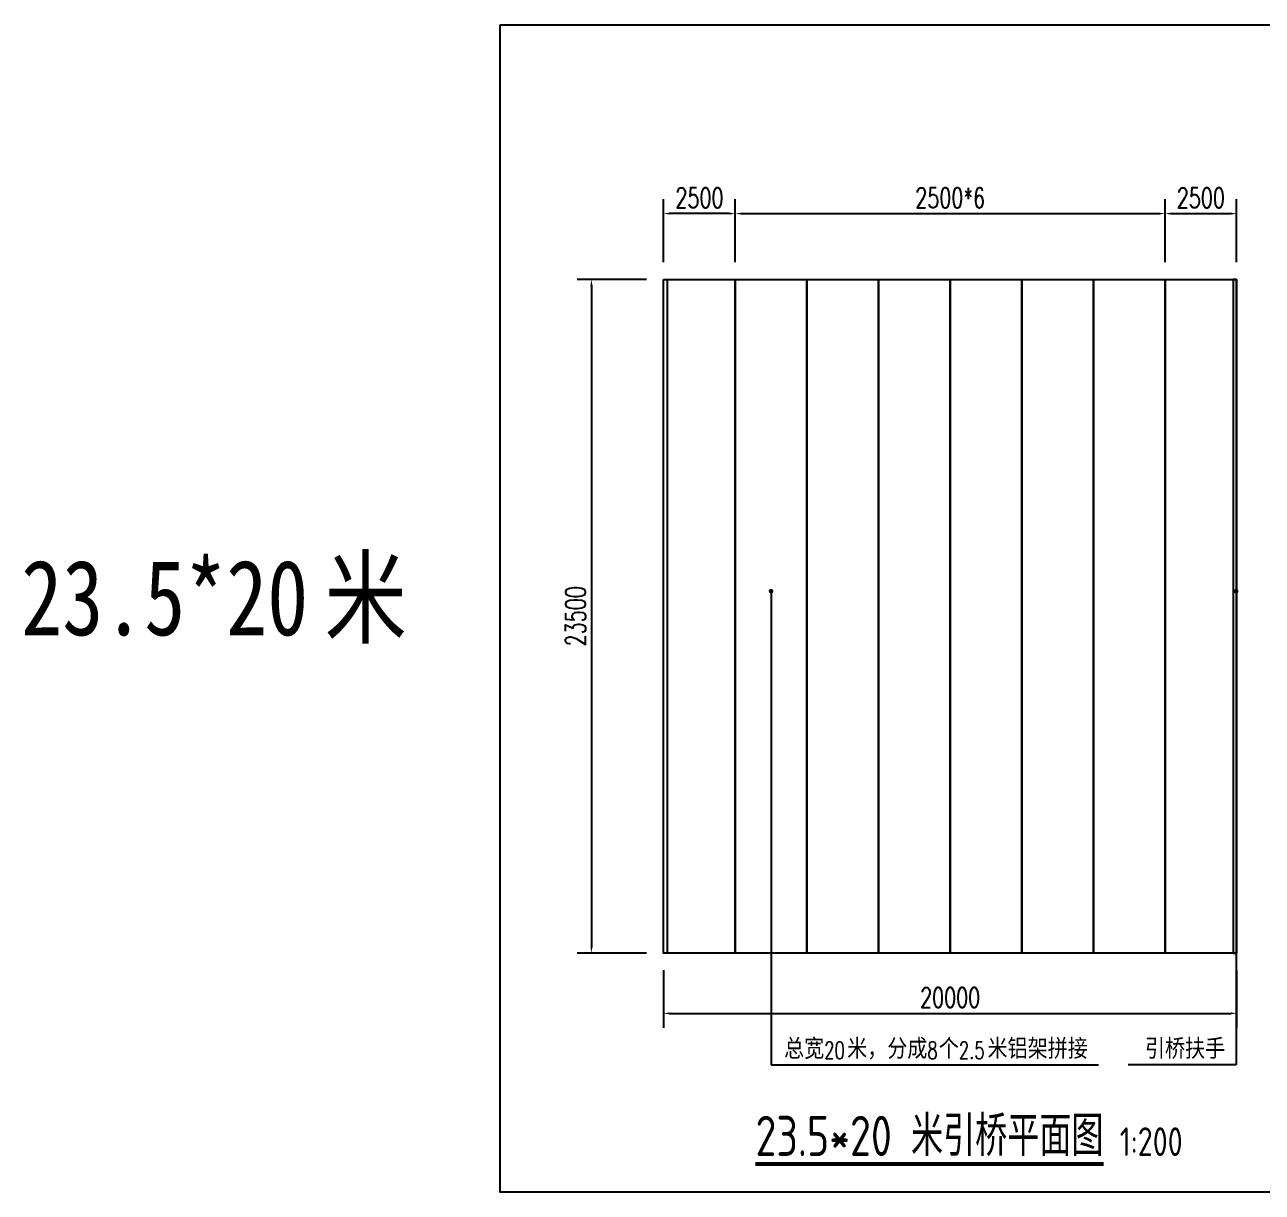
# Model space of a CAD drawing. Header units: millimetres. Extents: x 50522 to 205845, y 40309 to 82020.
# Drawn here: x 50522 to 93714, y 40309 to 81037 of the extents above; entities that cross this region are included whole.
import ezdxf

# ---------------------------------------------------------------- set-up
doc = ezdxf.new("R2010")
doc.units = ezdxf.units.MM
doc.header["$LTSCALE"] = 1000
for name, color, linetype in [('DIM_LEAD', 3, 'Continuous'), ('DIM_SYMB', 3, 'Continuous'), ('PUB_TEXT', 7, 'Continuous'), ('W-WOOD_FLOOR木地板', 30, 'Continuous')]:
    doc.layers.add(name, color=color, linetype=linetype)
doc.styles.add('_TCH_DIM', font='SIMPLEX.shx', dxfattribs={"bigfont": 'hztxt.shx'})
doc.styles.get("Standard").update_dxf_attribs({"font": 'tssdeng.shx', "width": 0.8, "bigfont": 'hztxt.shx'})
doc.styles.add('STANDARD_T3', font='simplex.shx', dxfattribs={"width": 0.7, "bigfont": 'hztxt.shx'})
doc.styles.add('黑体', font='simhei_0.ttf', dxfattribs={"width": 0.8})
doc.dimstyles.new('W&&200', dxfattribs={"dimtxt": 700, "dimasz": 200, "dimexe": 500, "dimexo": 600, "dimgap": 200, "dimtad": 1, "dimdec": 0, "dimzin": 0, "dimdsep": 46, "dimtxsty": 'STANDARD_T3', "dimcen": 0.09, "dimclrd": 1, "dimclre": 1, "dimclrt": 7, "dimazin": 2, "dimtfac": 1, "dimtdec": 0, "dimtix": 1, "dimtmove": 2, "dimatfit": 3, "dimfxl": 0, "dimtolj": 1, "dimtzin": 0, "dimarcsym": 0})

# ---------------------------------------------------------------- blocks, each defined once
blk = doc.blocks.new('*D4')
at = {"color": 1, "lineweight": -2, "transparency": 16777216}
for p, q in [((72821, 48052), (72821, 46050)), ((92821, 48052), (92821, 46050)), ((73021, 46550), (92621, 46550))]:
    blk.add_line(p, q, dxfattribs=at)
at = {"color": 1, "transparency": 16777216}
for points in [[(73021, 46584), (73021, 46517), (72821, 46550)], [(92621, 46584), (92621, 46517), (92821, 46550)]]:
    blk.add_solid(points, dxfattribs=at)
at = {"layer": 'Defpoints', "color": 0, "transparency": 16777216}
for p in [(72821, 48652), (92821, 48652), (92821, 46550)]:
    blk.add_point(p, dxfattribs=at)
at = {"color": 7, "transparency": 16777216, "insert": (82821, 47100), "char_height": 700, "attachment_point": 5, "style": 'STANDARD_T3'}
blk.add_mtext('\\A1;20000', dxfattribs=at)
blk = doc.blocks.new('*D0')
at = {"color": 1, "lineweight": -2, "transparency": 16777216}
for p, q in [((72221, 72152), (69799, 72152)), ((70299, 71952), (70299, 48852)), ((72221, 48652), (69799, 48652))]:
    blk.add_line(p, q, dxfattribs=at)
at = {"color": 1, "transparency": 16777216}
for points in [[(70266, 71952), (70333, 71952), (70299, 72152)], [(70266, 48852), (70333, 48852), (70299, 48652)]]:
    blk.add_solid(points, dxfattribs=at)
at = {"layer": 'Defpoints', "color": 0, "transparency": 16777216}
for p in [(72821, 72152), (70299, 48652), (72821, 48652)]:
    blk.add_point(p, dxfattribs=at)
at = {"color": 7, "transparency": 16777216, "insert": (69749, 60402), "char_height": 700, "attachment_point": 5, "rotation": 90, "style": 'STANDARD_T3'}
blk.add_mtext('\\A1;23500', dxfattribs=at)
blk = doc.blocks.new('*D3')
at = {"color": 1, "lineweight": -2, "transparency": 16777216}
for p, q in [((72821, 72752), (72821, 74949)), ((75321, 72752), (75321, 74949)), ((75121, 74449), (73021, 74449))]:
    blk.add_line(p, q, dxfattribs=at)
at = {"color": 1, "transparency": 16777216}
for points in [[(73021, 74483), (73021, 74416), (72821, 74449)], [(75121, 74483), (75121, 74416), (75321, 74449)]]:
    blk.add_solid(points, dxfattribs=at)
at = {"layer": 'Defpoints', "color": 0, "transparency": 16777216}
for p in [(72821, 74449), (72821, 72152), (75321, 72152)]:
    blk.add_point(p, dxfattribs=at)
at = {"color": 7, "transparency": 16777216, "insert": (74071, 74999), "char_height": 700, "attachment_point": 5, "style": 'STANDARD_T3'}
blk.add_mtext('\\A1;2500', dxfattribs=at)
blk = doc.blocks.new('*D2')
at = {"color": 1, "lineweight": -2, "transparency": 16777216}
for p, q in [((90321, 72752), (90321, 74949)), ((92821, 72752), (92821, 74949)), ((90521, 74449), (92621, 74449))]:
    blk.add_line(p, q, dxfattribs=at)
at = {"color": 1, "transparency": 16777216}
for points in [[(90521, 74483), (90521, 74416), (90321, 74449)], [(92621, 74483), (92621, 74416), (92821, 74449)]]:
    blk.add_solid(points, dxfattribs=at)
at = {"layer": 'Defpoints', "color": 0, "transparency": 16777216}
for p in [(92821, 74449), (90321, 72152), (92821, 72152)]:
    blk.add_point(p, dxfattribs=at)
at = {"color": 7, "transparency": 16777216, "insert": (91571, 74999), "char_height": 700, "attachment_point": 5, "style": 'STANDARD_T3'}
blk.add_mtext('\\A1;2500', dxfattribs=at)
blk = doc.blocks.new('*D1')
at = {"color": 1, "lineweight": -2, "transparency": 16777216}
for p, q in [((75321, 72752), (75321, 74949)), ((90321, 72752), (90321, 74949)), ((75521, 74449), (90121, 74449))]:
    blk.add_line(p, q, dxfattribs=at)
at = {"color": 1, "transparency": 16777216}
for points in [[(75521, 74483), (75521, 74416), (75321, 74449)], [(90121, 74483), (90121, 74416), (90321, 74449)]]:
    blk.add_solid(points, dxfattribs=at)
at = {"layer": 'Defpoints', "color": 0, "transparency": 16777216}
for p in [(90321, 74449), (75321, 72152), (90321, 72152)]:
    blk.add_point(p, dxfattribs=at)
at = {"color": 7, "transparency": 16777216, "insert": (82821, 74999), "char_height": 700, "attachment_point": 5, "style": 'STANDARD_T3'}
blk.add_mtext('\\A1;2500*6', dxfattribs=at)

msp = doc.modelspace()

# ---------------------------------------------------------------- linework, layer by layer
msp.add_lwpolyline([(67112.1, 81037), (166036.4, 81037), (166036.4, 40309.3), (67112.1, 40309.3)], close=True)
at = {"color": 3}
for points in [[(72821, 72152.5), (72941, 72152.5), (72941, 48652.5), (72821, 48652.5)], [(92821, 72152.5), (92701, 72152.5), (92701, 48652.5), (92821, 48652.5)]]:
    msp.add_lwpolyline(points, close=True, dxfattribs=at)
at = {"layer": 'DIM_LEAD', "color": 3}
for p, q in [((76570.3, 61277.5), (76570.3, 44753.2)), ((92803.7, 61277.5), (92803.7, 44753.2)), ((76570.3, 44753.2), (87994.1, 44753.2)), ((92803.7, 44753.2), (89038.1, 44753.2))]:
    msp.add_line(p, q, dxfattribs=at)
at = {"layer": 'DIM_LEAD', "color": 3, "const_width": 80}
for points in [[(76570.3, 61317.5, 1), (76570.3, 61237.5, 1)], [(92803.7, 61317.5, 1), (92803.7, 61237.5, 1)]]:
    msp.add_lwpolyline(points, format="xyb", close=True, dxfattribs=at)
at = {"layer": 'DIM_SYMB', "const_width": 140}
msp.add_lwpolyline([(76026.1, 41293.3), (88180.4, 41293.3)], dxfattribs=at)
at = {"layer": 'W-WOOD_FLOOR木地板'}
for points in [[(72821, 72152.5), (75321, 72152.5), (75321, 48652.5), (72821, 48652.5)], [(75321, 72152.5), (77821, 72152.5), (77821, 48652.5), (75321, 48652.5)], [(77821, 72152.5), (80321, 72152.5), (80321, 48652.5), (77821, 48652.5)], [(80321, 72152.5), (82821, 72152.5), (82821, 48652.5), (80321, 48652.5)], [(82821, 72152.5), (85321, 72152.5), (85321, 48652.5), (82821, 48652.5)], [(85321, 72152.5), (87821, 72152.5), (87821, 48652.5), (85321, 48652.5)], [(87821, 72152.5), (90321, 72152.5), (90321, 48652.5), (87821, 48652.5)], [(90321, 72152.5), (92821, 72152.5), (92821, 48652.5), (90321, 48652.5)]]:
    msp.add_lwpolyline(points, close=True, dxfattribs=at)

# ---------------------------------------------------------------- texts
at = {"layer": 'PUB_TEXT', "style": '黑体', "width": 0.8}
for s, height, p in [('米', 2628.7, (60987.4, 59738.3)), ('23.5*20', 2628.69, (50401.7, 59738.3))]:
    msp.add_text(s, height=height, dxfattribs=at).set_placement(p)
at = {"layer": 'PUB_TEXT', "color": 7, "style": '_TCH_DIM'}
for s, p in [('总宽', (77026.3, 44963.2)), ('米，分成', (79226.3, 44963.2)), ('个', (82426.3, 44963.2)), ('米铝架拼接', (84126.3, 44963.2)), ('引桥扶手', (89620.1, 44963.2))]:
    msp.add_text(s, height=700, dxfattribs=at).set_placement(p)
at = {"layer": 'PUB_TEXT', "color": 7, "style": '_TCH_DIM', "width": 0.705882}
for s, p in [('20', (78426.3, 44963.2)), ('8', (82026.3, 44963.2)), ('2.5', (83126.3, 44963.2))]:
    msp.add_text(s, height=595, dxfattribs=at).set_placement(p)
at = {"layer": 'PUB_TEXT', "color": 7, "width": 0.8}
for s, height, p in [('23.5*20', 1400, (76026.1, 41573.3)), ('米引桥平面图', 1400, (81453.8, 41573.3)), ('1:200', 1000, (88740.4, 41573.3))]:
    msp.add_text(s, height=height, dxfattribs=at).set_placement(p)

# ---------------------------------------------------------------- dimensions: what is measured, and where the dimension line sits
at = {"color": 6}
for base, p1, p2, picture, middle in [((72821, 74449.2), (75321, 72152.5), (72821, 72152.5), '*D3', (74071, 74999.2)), ((92821, 74449.2), (90321, 72152.5), (92821, 72152.5), '*D2', (91571, 74999.2)), ((92821, 46550.5), (72821, 48652.5), (92821, 48652.5), '*D4', (82821, 47100.5))]:
    dim = msp.add_linear_dim(base=base, p1=p1, p2=p2, dimstyle='W&&200', dxfattribs=at)
    dim.commit()
    dim.dimension.update_dxf_attribs({"geometry": picture, "text_midpoint": middle})
dim = msp.add_linear_dim(base=(90321, 74449.2), p1=(75321, 72152.5), p2=(90321, 72152.5), text='2500*6', dimstyle='W&&200', dxfattribs=at)
dim.commit()
dim.dimension.update_dxf_attribs({"geometry": '*D1', "text_midpoint": (82821, 74999.2)})
dim = msp.add_linear_dim(base=(70299.4, 48652.5), p1=(72821, 72152.5), p2=(72821, 48652.5), angle=90, dimstyle='W&&200', dxfattribs=at)
dim.commit()
dim.dimension.update_dxf_attribs({"geometry": '*D0', "text_midpoint": (69749.4, 60402.5)})

doc.saveas('drawing.dxf')
